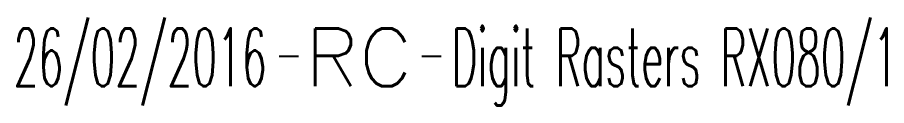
# Model space of a CAD drawing. Header units: millimetres. Extents: x 149999 to 151007, y 125999 to 127005.
# Drawn here: x 150941.43 to 150963.97, y 126483.32 to 126485.6 of the extents above; entities that cross this region are included whole.
import ezdxf
from ezdxf.enums import TextEntityAlignment as Align

# ---------------------------------------------------------------- set-up
doc = ezdxf.new("R2010")
doc.units = ezdxf.units.MM
doc.layers.get('0').update_dxf_attribs({"linetype": 'CONTINUOUS'})
doc.layers.add('L_910', color=7, linetype='CONTINUOUS')
doc.styles.get("Standard").update_dxf_attribs({"font": 'romans.shx', "width": 0.85})

# ---------------------------------------------------------------- blocks, each defined once
blk = doc.blocks.new('GIS_MODF')
at = {"color": 0, "linetype": 'Continuous', "flags": 128}
for points in [[(-2.176, -0.014), (-1.676, -0.014)], [(1.519, -0.014), (2.019, -0.014)]]:
    blk.add_lwpolyline(points, dxfattribs=at)
at = {"color": 0, "linetype": 'Continuous', "width": 0.5}
blk.add_attdef('DATE', text='', height=1.5, dxfattribs=at).set_placement((-2.502, -0.798), align=Align.RIGHT)
at = {"color": 0, "linetype": 'Continuous', "width": 1.771291}
blk.add_attdef('USER', text='', height=1.5, dxfattribs=at).set_placement((-1.507, -0.798), (1.276, -0.798), align=Align.FIT)
at = {"color": 0, "linetype": 'Continuous', "width": 0.5}
blk.add_attdef('DESC', (2.289, -0.798), '', height=1.5, dxfattribs=at)

msp = doc.modelspace()

# ---------------------------------------------------------------- block references
at = {"layer": 'L_910', "linetype": 'Continuous'}
ref = msp.add_blockref('GIS_MODF', (150950.396, 126484.614), dxfattribs=at)
ref.add_attrib('DATE', '26/02/2016', dxfattribs={"layer": '0', "color": 0, "linetype": 'Continuous', "height": 1.5, "width": 0.5}).set_placement((150947.894, 126483.815), align=Align.RIGHT)
ref.add_attrib('USER', 'RC', dxfattribs={"layer": '0', "color": 0, "linetype": 'Continuous', "height": 1.5, "width": 0.99919}).set_placement((150948.889, 126483.815), (150951.672, 126483.815), align=Align.FIT)
ref.add_attrib('DESC', 'Digit Rasters RX080/1', (150952.685, 126483.815), dxfattribs={"layer": '0', "color": 0, "linetype": 'Continuous', "height": 1.5, "width": 0.5})

doc.saveas('drawing.dxf')
